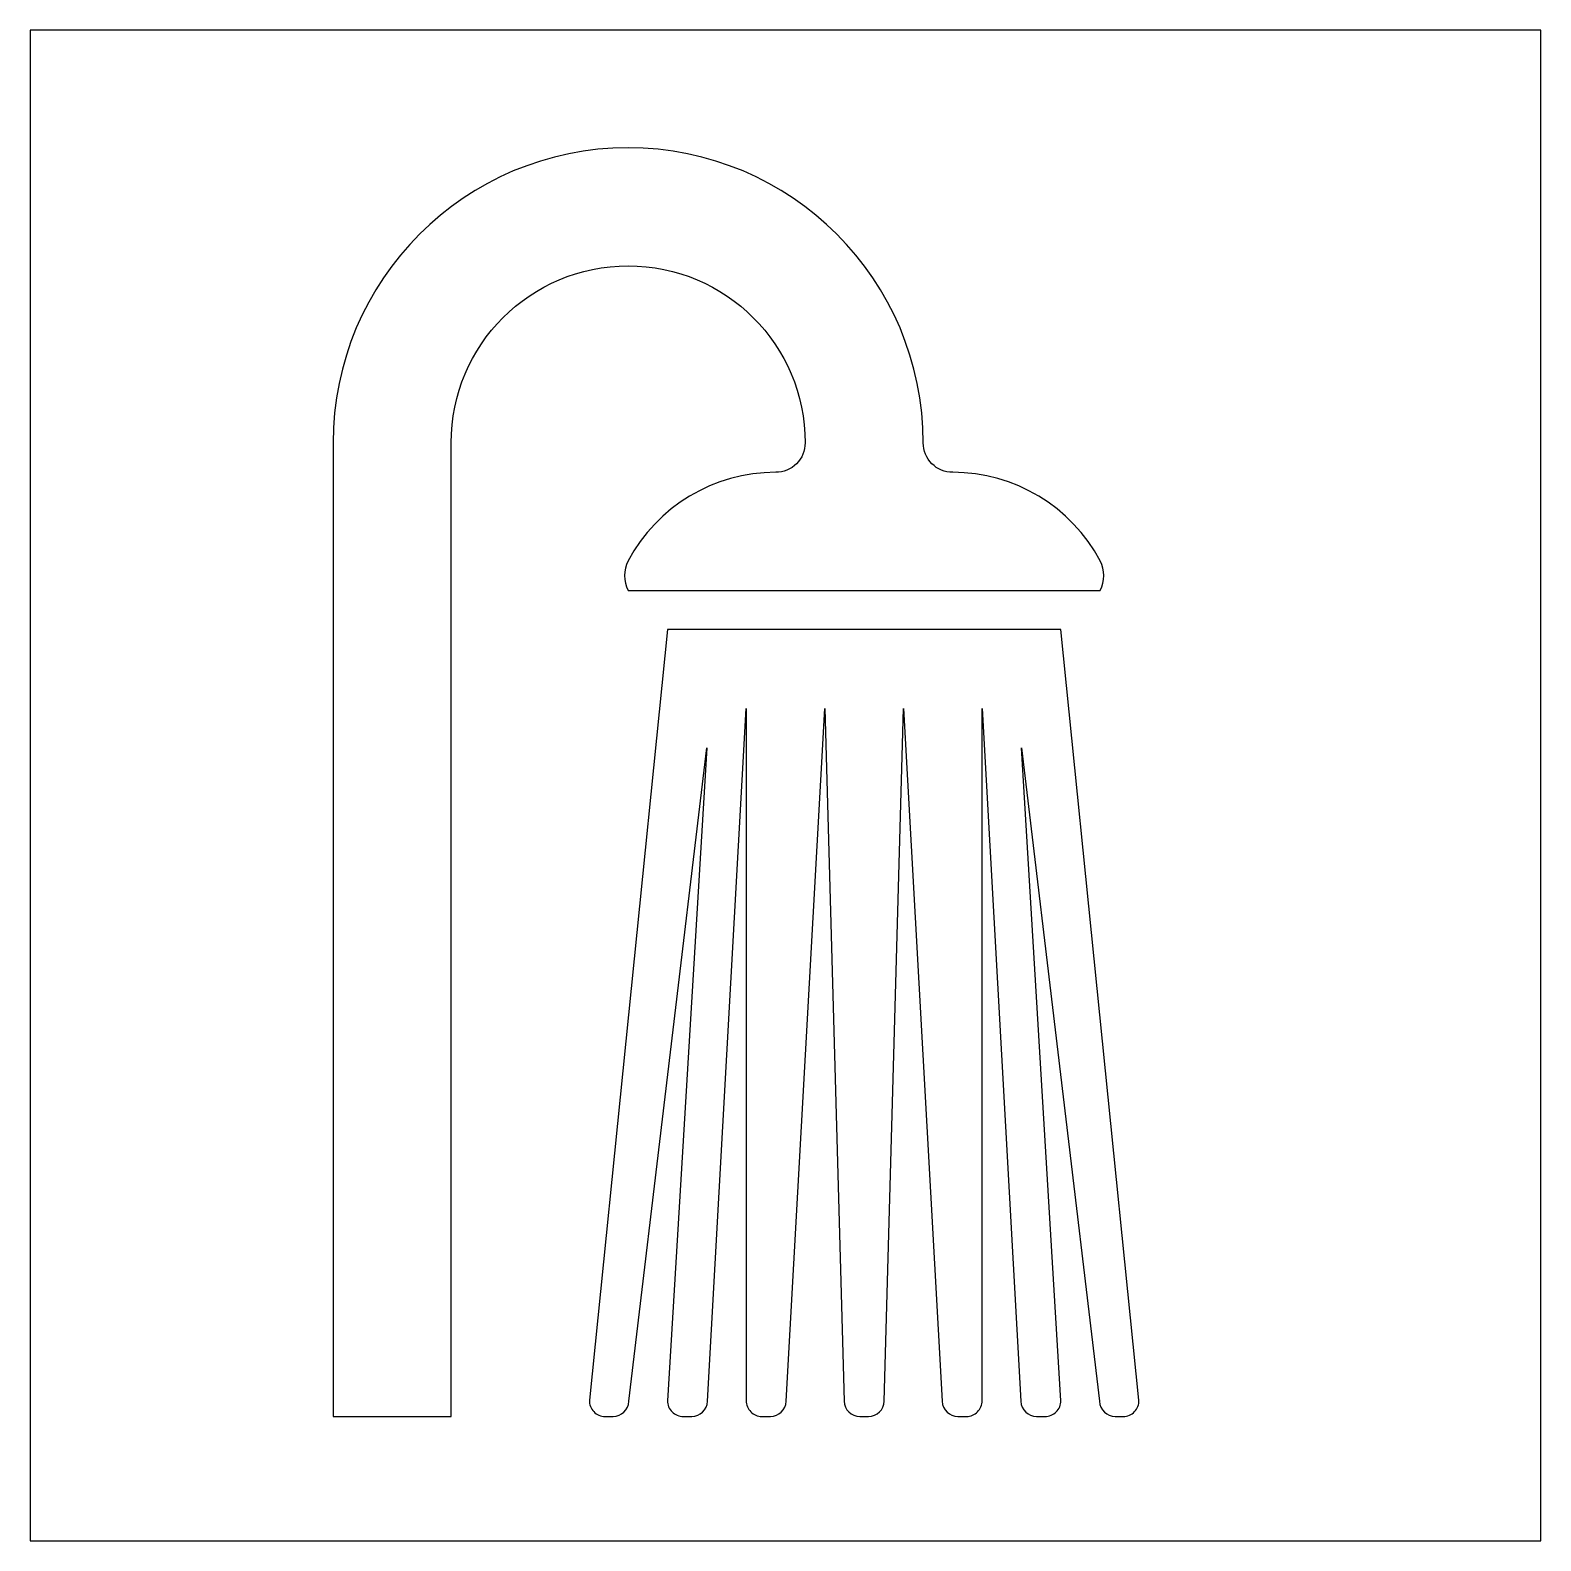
# Model space of a CAD drawing. Extents: x 4 to 16, y 73 to 85.
import ezdxf

# ---------------------------------------------------------------- set-up
doc = ezdxf.new("R2010")
doc.units = 0
doc.layers.add('VEILIG', color=7, linetype='CONTINUOUS')

msp = doc.modelspace()

# ---------------------------------------------------------------- linework, layer by layer
at = {"layer": 'VEILIG', "color": 0}
for p, q in [((16, 85), (4, 85)), ((4, 85), (4, 73)), ((16, 73), (16, 85)), ((4, 73), (16, 73))]:
    msp.add_line(p, q, dxfattribs=at)
for points in [[(9.922, 81.488, 0.276984), (8.75, 80.784, 0.25), (8.75, 80.55), (12.5, 80.55, 0.25), (12.5, 80.784, 0.276984), (11.328, 81.488, -0.414214), (11.094, 81.722, 1), (6.406, 81.722), (6.406, 73.988), (7.344, 73.988), (7.344, 81.722, -1), (10.156, 81.722, -0.414214)], [(10.466, 74.11, 0.408593), (10.591, 73.988), (10.659, 73.988, 0.408593), (10.784, 74.11), (10.938, 79.613), (11.245, 74.108, 0.402998), (11.37, 73.988), (11.438, 73.988, 0.414214), (11.562, 74.113), (11.562, 79.613), (11.87, 74.108, 0.402998), (11.995, 73.988), (12.062, 73.988, 0.414214), (12.188, 74.113), (11.875, 79.3), (12.495, 74.108, 0.402998), (12.62, 73.988), (12.683, 73.988, 0.424709), (12.808, 74.117), (12.188, 80.238), (9.062, 80.238), (8.442, 74.117, 0.424709), (8.567, 73.988), (8.63, 73.988, 0.402998), (8.755, 74.108), (9.375, 79.3), (9.062, 74.113, 0.414214), (9.188, 73.988), (9.255, 73.988, 0.402998), (9.38, 74.108), (9.688, 79.613), (9.688, 74.113, 0.414214), (9.812, 73.988), (9.88, 73.988, 0.402998), (10.005, 74.108), (10.312, 79.613)]]:
    msp.add_lwpolyline(points, format="xyb", close=True, dxfattribs=at)

doc.saveas('drawing.dxf')
